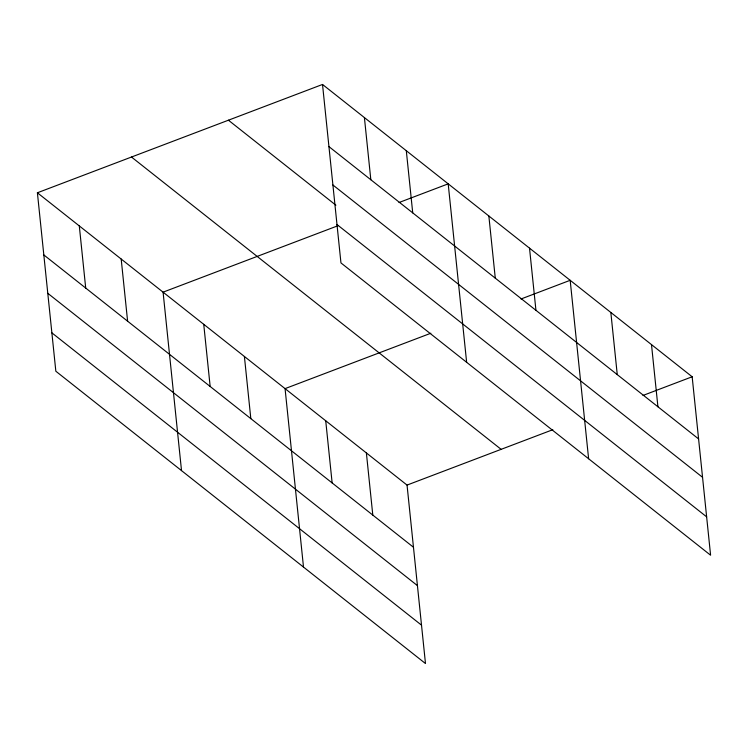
<?xml version="1.0" encoding="UTF-8"?>
<svg xmlns="http://www.w3.org/2000/svg" width="748" height="748" viewBox="0 0 748 748"><rect width="100%" height="100%" fill="white"/><g stroke="black" fill="none" stroke-linecap="round" stroke-linejoin="round"><path stroke-width="1.12" d="M37.4 192.778L407.043 485.087L425.481 663.541L55.838 371.232L37.4 192.778L322.519 84.459L692.162 376.768L710.6 555.222L340.957 262.913L322.519 84.459M337.946 225.728L163.083 292.159L181.521 470.614M399.011 202.53L448.192 183.849L466.64 362.294M430.848 333.243L285.063 388.623L303.501 567.077M520.991 298.994L570.172 280.304L588.62 458.758M407.043 485.087L552.828 429.698M642.981 395.458L692.162 376.768M328.942 146.617L698.585 438.926M332.907 184.99L702.55 477.308M228.43 120.204L335.889 205.186M336.993 224.531L706.636 516.849M131.489 157.033L501.132 449.342M43.823 254.937L413.466 547.246M47.788 293.31L417.431 585.619M51.874 332.851L421.517 625.16M651.499 344.613L657.922 406.772M610.836 312.458L617.259 374.617M529.519 248.158L535.942 310.308M488.855 216.004L495.279 278.153M406.304 150.713L412.728 212.871M364.407 117.586L370.83 179.744M366.38 452.933L372.803 515.091M325.726 420.778L332.14 482.937M244.4 356.469L250.823 418.628M203.737 324.314L210.16 386.473M121.185 259.032L127.609 321.191M79.297 225.905L85.711 288.064"/></g></svg>
